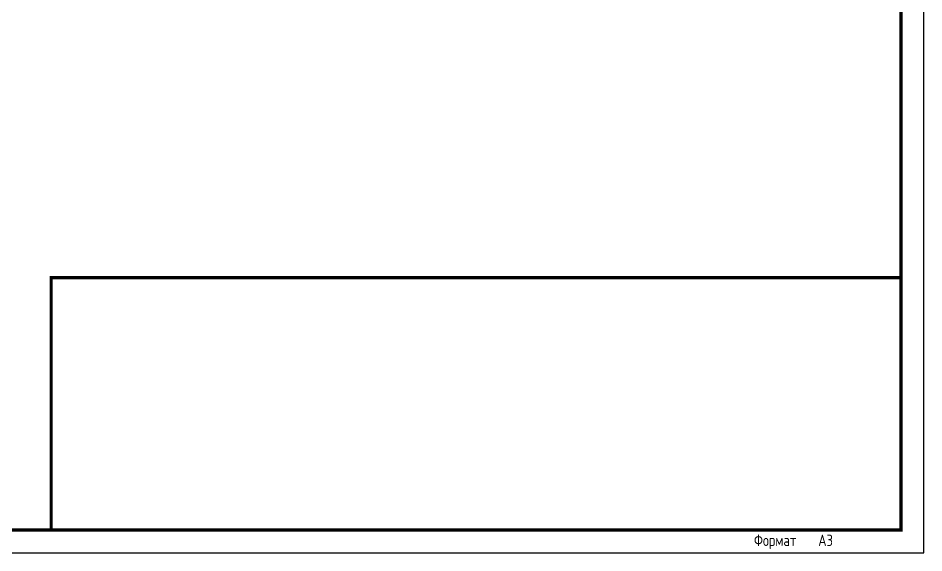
# Model space of a CAD drawing. Header units: millimetres. Extents: x -205 to 4435, y 0 to 4374.
# Drawn here: x 1442 to 2231, y 2546 to 3012 of the extents above; entities that cross this region are included whole.
import ezdxf

# ---------------------------------------------------------------- set-up
doc = ezdxf.new("R2010")
doc.units = ezdxf.units.MM
doc.layers.add('0_UNC Defpoints ЭОМ', color=6, linetype='Continuous', plot=False)
doc.layers.add('0_Рамка', color=7, linetype='Continuous')
doc.styles.add('СПДС', font='isocpeur.ttf', dxfattribs={"width": 0.8, "height": 2.5})

# ---------------------------------------------------------------- blocks, each defined once
blk = doc.blocks.new('*U205')
at = {"layer": '0_Рамка', "const_width": 0.7}
blk.add_lwpolyline([(20, 5), (292, 5), (292, 415), (20, 415)], close=True, dxfattribs=at)
at = {"layer": 'Defpoints'}
blk.add_lwpolyline([(0, 0), (297, 0), (297, 420), (0, 420)], close=True, dxfattribs=at)
at = {"layer": 'Defpoints', "color": 251, "true_color": 0x636466, "const_width": 0.7}
blk.add_lwpolyline([(107, 60), (107, 5), (292, 5), (292, 60)], close=True, dxfattribs=at)
at = {"layer": '0_Рамка', "style": 'СПДС', "width": 0.8}
blk.add_text('Формат', height=2.5, dxfattribs=at).set_placement((260, 1.5))
blk.add_attdef('ФОРМАТ', (274, 1.5), '', height=2.5, dxfattribs=at)

msp = doc.modelspace()

# ---------------------------------------------------------------- block references
at = {"layer": '0_UNC Defpoints ЭОМ', "xscale": 4, "yscale": 4, "zscale": 4}
msp.add_blockref('*U205', (1042.7, 2545.76), dxfattribs=at).add_auto_attribs({'ФОРМАТ': 'А3'})

doc.saveas('drawing.dxf')
